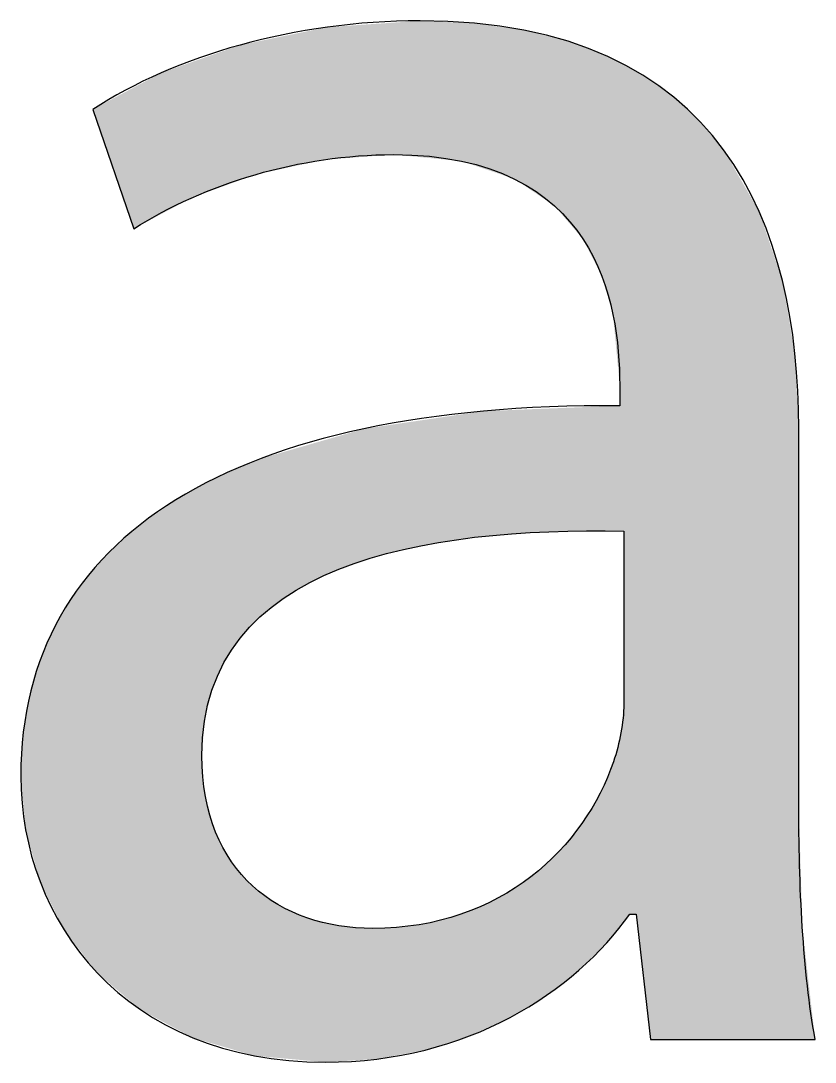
# Model space of a CAD drawing. Extents: x -102 to 434, y -1398 to -13.
# Drawn here: x -78.37 to -74.12, y -172.08 to -166.51 of the extents above; entities that cross this region are included whole.
import ezdxf

# ---------------------------------------------------------------- set-up
doc = ezdxf.new("R2010")
doc.units = 0
doc.layers.add('LAYER_1', color=7, linetype='CONTINUOUS')

# ---------------------------------------------------------------- blocks, each defined once
blk = doc.blocks.new('*U25')
at = {"layer": 'LAYER_1', "color": 250}
for points in [[(-76.7481, -167.2557), (-76.8221, -166.5662), (-76.7481, -166.5511)], [(-76.7383, -167.255), (-76.7481, -166.5511), (-76.7383, -166.5491)], [(-76.7267, -167.2541), (-76.7383, -166.5491), (-76.7267, -166.5467)], [(-76.6667, -167.2496), (-76.7267, -166.5467), (-76.6667, -166.5426)], [(-76.6666, -167.2496), (-76.6667, -166.5426), (-76.6666, -166.5426)], [(-76.5332, -167.2397), (-76.6666, -166.5426), (-76.5332, -166.5335)], [(-76.499, -167.2371), (-76.5332, -166.5335), (-76.499, -166.5312)], [(-76.4853, -167.2361), (-76.499, -166.5312), (-76.4853, -166.5302)], [(-76.4626, -167.2344), (-76.4853, -166.5302), (-76.4626, -166.5287)], [(-76.3754, -167.2279), (-76.4626, -166.5287), (-76.3754, -166.5228)], [(-76.3583, -167.2295), (-76.3754, -166.5228), (-76.3583, -166.5216)], [(-76.3754, -167.2279), (-76.3754, -166.5228), (-76.3583, -167.2295)], [(-76.3208, -167.2331), (-76.3583, -166.5216), (-76.3208, -166.519)], [(-76.3583, -167.2295), (-76.3583, -166.5216), (-76.3208, -167.2331)], [(-76.2374, -167.2411), (-76.3208, -166.519), (-76.2374, -166.5133)], [(-76.3208, -167.2331), (-76.3208, -166.519), (-76.2374, -167.2411)], [(-76.2324, -167.2415), (-76.2374, -166.5133), (-76.2324, -166.513)], [(-76.2374, -167.2411), (-76.2374, -166.5133), (-76.2324, -167.2415)], [(-76.2324, -167.2415), (-76.2324, -166.513), (-76.2055, -167.2441)], [(-76.2055, -167.2441), (-76.2055, -166.5142), (-76.1343, -167.2509)], [(-76.1343, -167.2509), (-76.1343, -166.5173), (-76.1224, -167.2521)], [(-76.1224, -167.2521), (-76.1224, -166.5178), (-76.0136, -167.2625)], [(-76.0136, -167.2625), (-76.0136, -166.5226), (-76.0108, -167.2627)], [(-76.0108, -167.2627), (-76.0108, -166.5227), (-75.968, -167.2772)], [(-75.968, -167.2772), (-75.968, -166.5246), (-75.9414, -167.2861)], [(-75.9414, -167.2861), (-75.9414, -166.5257), (-75.9412, -167.2862)], [(-75.9412, -167.2862), (-75.9412, -166.5258), (-75.9108, -167.2965)], [(-75.9108, -167.2965), (-75.9108, -166.5301), (-75.8936, -167.3023)], [(-75.8936, -167.3023), (-75.8936, -166.5325), (-75.8143, -167.329)], [(-75.8143, -167.329), (-75.8143, -166.5436), (-75.7512, -167.3503)], [(-76.9915, -167.3086), (-77.062, -166.6154), (-76.9915, -166.601)], [(-76.9631, -167.3024), (-76.9915, -166.601), (-76.9631, -166.5951)], [(-76.8367, -167.275), (-76.9631, -166.5951), (-76.8367, -166.5692)], [(-76.8221, -167.2718), (-76.8367, -166.5692), (-76.8221, -166.5662)], [(-75.7512, -167.3503), (-75.7512, -166.5525), (-75.727, -167.3585)], [(-75.727, -167.3585), (-75.727, -166.5559), (-75.6781, -167.3913)], [(-75.6781, -167.3913), (-75.6781, -166.5628), (-75.6398, -167.4171)], [(-75.6398, -167.4171), (-75.6398, -166.5725), (-75.556, -167.4735)], [(-75.556, -167.4735), (-75.556, -166.5936), (-75.5435, -167.4818)], [(-75.5435, -167.4818), (-75.5435, -166.5968), (-75.5141, -167.5016)], [(-75.5141, -167.5016), (-75.5141, -166.6042), (-75.4906, -167.529)], [(-77.2397, -167.3811), (-77.2804, -166.673), (-77.2397, -166.6587)], [(-77.1942, -167.3645), (-77.2397, -166.6587), (-77.1942, -166.6426)], [(-77.1932, -167.3641), (-77.1942, -166.6426), (-77.1932, -166.6423)], [(-77.1866, -167.3617), (-77.1932, -166.6423), (-77.1866, -166.6409)], [(-77.1272, -167.3401), (-77.1866, -166.6409), (-77.1272, -166.6288)], [(-77.1176, -167.3366), (-77.1272, -166.6288), (-77.1176, -166.6268)], [(-77.1135, -167.3351), (-77.1176, -166.6268), (-77.1135, -166.626)], [(-77.0878, -167.3295), (-77.1135, -166.626), (-77.0878, -166.6207)], [(-77.0819, -167.3282), (-77.0878, -166.6207), (-77.0819, -166.6195)], [(-77.062, -167.3239), (-77.0819, -166.6195), (-77.062, -166.6154)], [(-75.4906, -167.529), (-75.4906, -166.6101), (-75.4412, -167.5866)], [(-75.4412, -167.5866), (-75.4412, -166.6226), (-75.3835, -167.654)], [(-75.3835, -167.654), (-75.3835, -166.6446), (-75.3671, -167.673)], [(-75.3671, -167.673), (-75.3671, -166.6508), (-75.3622, -167.6788)], [(-75.3622, -167.6788), (-75.3622, -166.6527), (-75.2696, -167.8603)], [(-77.398, -167.4387), (-77.4472, -166.7318), (-77.398, -166.7145)], [(-77.3932, -167.4369), (-77.398, -166.7145), (-77.3932, -166.7128)], [(-77.3843, -167.4337), (-77.3932, -166.7128), (-77.3843, -166.7096)], [(-77.3791, -167.4318), (-77.3843, -166.7096), (-77.3791, -166.7078)], [(-77.3562, -167.4235), (-77.3791, -166.7078), (-77.3562, -166.6997)], [(-77.3445, -167.4192), (-77.3562, -166.6997), (-77.3445, -166.6956)], [(-77.325, -167.4121), (-77.3445, -166.6956), (-77.325, -166.6887)], [(-77.3213, -167.4107), (-77.325, -166.6887), (-77.3213, -166.6874)], [(-77.286, -167.3979), (-77.3213, -166.6874), (-77.286, -166.675)], [(-77.2804, -167.3959), (-77.286, -166.675), (-77.2804, -166.673)], [(-75.2696, -167.8603), (-75.2696, -166.688), (-75.2613, -167.8766)], [(-75.2613, -167.8766), (-75.2613, -166.6911), (-75.2347, -167.9678)], [(-75.2347, -167.9678), (-75.2347, -166.7013), (-75.2296, -167.9854)], [(-75.2296, -167.9854), (-75.2296, -166.7032), (-75.2015, -168.0816)], [(-77.5369, -167.5033), (-77.6165, -166.7915), (-77.5369, -166.7634)], [(-77.4563, -167.4599), (-77.5369, -166.7634), (-77.4563, -166.735)], [(-77.4472, -167.4566), (-77.4563, -166.735), (-77.4472, -166.7318)], [(-75.2015, -168.0816), (-75.2015, -166.7182), (-75.1985, -168.1132)], [(-75.1985, -168.1132), (-75.1985, -166.7198), (-75.1656, -168.4597)], [(-77.6165, -167.5461), (-77.7268, -166.8504), (-77.6165, -166.7915)], [(-75.0776, -171.286), (-75.0776, -166.7842), (-75.0418, -171.5974)], [(-75.0418, -171.5974), (-75.0418, -166.8032), (-75.0006, -171.9568)], [(-77.761, -167.6239), (-77.8955, -166.9404), (-77.761, -166.8686)], [(-77.7284, -167.6063), (-77.761, -166.8686), (-77.7284, -166.8512)], [(-77.7268, -167.6055), (-77.7284, -166.8512), (-77.7268, -166.8504)], [(-77.8955, -167.2339), (-77.9561, -166.9728), (-77.8955, -166.9404)], [(-77.8955, -167.2339), (-77.8955, -166.9404), (-77.761, -167.6239)], [(-77.9561, -167.0579), (-77.9809, -166.986), (-77.9561, -166.9728)], [(-77.9561, -167.0579), (-77.9561, -166.9728), (-77.8955, -167.2339)], [(-75.968, -169.2769), (-76.0108, -168.616), (-75.968, -168.6097)], [(-75.9414, -169.2731), (-75.968, -168.6097), (-75.9414, -168.6058)], [(-75.9412, -169.2731), (-75.9414, -168.6058), (-75.9412, -168.6057)], [(-75.9108, -169.2708), (-75.9412, -168.6057), (-75.9108, -168.6012)], [(-75.8936, -169.2695), (-75.9108, -168.6012), (-75.8936, -168.5987)], [(-75.8143, -169.2636), (-75.8936, -168.5987), (-75.8143, -168.5955)], [(-75.7512, -169.2588), (-75.8143, -168.5955), (-75.7512, -168.593)], [(-75.727, -169.257), (-75.7512, -168.593), (-75.727, -168.592)], [(-75.6781, -169.2534), (-75.727, -168.592), (-75.6781, -168.5901)], [(-75.6398, -169.2505), (-75.6781, -168.5901), (-75.6398, -168.5885)], [(-75.556, -169.2442), (-75.6398, -168.5885), (-75.556, -168.5852)], [(-75.5435, -169.2433), (-75.556, -168.5852), (-75.5435, -168.5847)], [(-75.5141, -169.2431), (-75.5435, -168.5847), (-75.5141, -168.5835)], [(-75.4906, -169.2429), (-75.5141, -168.5835), (-75.4906, -168.5826)], [(-75.4412, -169.2426), (-75.4906, -168.5826), (-75.4412, -168.5806)], [(-75.3835, -169.2422), (-75.4412, -168.5806), (-75.3835, -168.5783)], [(-75.3671, -169.242), (-75.3835, -168.5783), (-75.3671, -168.5776)], [(-75.3622, -169.242), (-75.3671, -168.5776), (-75.3622, -168.5774)], [(-75.2696, -169.2414), (-75.3622, -168.5774), (-75.2696, -168.5737)], [(-75.2613, -169.2413), (-75.2696, -168.5737), (-75.2613, -168.5734)], [(-75.2347, -169.2411), (-75.2613, -168.5734), (-75.2347, -168.5723)], [(-75.2296, -169.2411), (-75.2347, -168.5723), (-75.2296, -168.5721)], [(-75.2015, -169.2409), (-75.2296, -168.5721), (-75.2015, -168.571)], [(-75.1985, -169.2409), (-75.2015, -168.571), (-75.1985, -168.5709)], [(-75.1656, -169.2406), (-75.1985, -168.5709), (-75.1656, -168.5696)], [(-76.3208, -169.3375), (-76.3583, -168.6674), (-76.3208, -168.6619)], [(-76.2374, -169.3209), (-76.3208, -168.6619), (-76.2374, -168.6495)], [(-76.2324, -169.3199), (-76.2374, -168.6495), (-76.2324, -168.6488)], [(-76.2055, -169.3146), (-76.2324, -168.6488), (-76.2055, -168.6448)], [(-76.1343, -169.3005), (-76.2055, -168.6448), (-76.1343, -168.6343)], [(-76.1224, -169.2988), (-76.1343, -168.6343), (-76.1224, -168.6325)], [(-76.0136, -169.2834), (-76.1224, -168.6325), (-76.0136, -168.6164)], [(-76.0108, -169.283), (-76.0136, -168.6164), (-76.0108, -168.616)], [(-76.5332, -169.397), (-76.6666, -168.7318), (-76.5332, -168.6933)], [(-76.499, -169.385), (-76.5332, -168.6933), (-76.499, -168.6882)], [(-76.4853, -169.3813), (-76.499, -168.6882), (-76.4853, -168.6862)], [(-76.4626, -169.3753), (-76.4853, -168.6862), (-76.4626, -168.6828)], [(-76.3754, -169.352), (-76.4626, -168.6828), (-76.3754, -168.6699)], [(-76.3583, -169.3475), (-76.3754, -168.6699), (-76.3583, -168.6674)], [(-76.8221, -169.5152), (-76.8367, -168.7809), (-76.8221, -168.7767)], [(-76.7481, -169.4812), (-76.8221, -168.7767), (-76.7481, -168.7553)], [(-76.7383, -169.4767), (-76.7481, -168.7553), (-76.7383, -168.7525)], [(-76.7267, -169.4714), (-76.7383, -168.7525), (-76.7267, -168.7492)], [(-76.6667, -169.4439), (-76.7267, -168.7492), (-76.6667, -168.7318)], [(-76.6666, -169.4438), (-76.6667, -168.7318), (-76.6666, -168.7318)], [(-76.9915, -169.6223), (-77.062, -168.846), (-76.9915, -168.8257)], [(-76.9631, -169.5998), (-76.9915, -168.8257), (-76.9631, -168.8174)], [(-76.8367, -169.5239), (-76.9631, -168.8174), (-76.8367, -168.7809)], [(-77.1272, -169.7409), (-77.1866, -168.8967), (-77.1272, -168.8712)], [(-77.1176, -169.7306), (-77.1272, -168.8712), (-77.1176, -168.8671)], [(-77.1135, -169.7262), (-77.1176, -168.8671), (-77.1135, -168.8653)], [(-77.0878, -169.6986), (-77.1135, -168.8653), (-77.0878, -168.8543)], [(-77.0819, -169.694), (-77.0878, -168.8543), (-77.0819, -168.8518)], [(-77.062, -169.6782), (-77.0819, -168.8518), (-77.062, -168.846)], [(-77.286, -169.9556), (-77.3213, -168.9545), (-77.286, -168.9394)], [(-77.2804, -169.9428), (-77.286, -168.9394), (-77.2804, -168.937)], [(-77.2397, -169.8813), (-77.2804, -168.937), (-77.2397, -168.9195)], [(-77.1942, -169.8126), (-77.2397, -168.9195), (-77.1942, -168.9)], [(-77.1932, -169.8116), (-77.1942, -168.9), (-77.1932, -168.8996)], [(-77.1866, -169.8045), (-77.1932, -168.8996), (-77.1866, -168.8967)], [(-77.398, -171.9615), (-77.4472, -169.0235), (-77.398, -168.9966)], [(-77.3932, -170.3746), (-77.398, -168.9966), (-77.3932, -168.9939)], [(-77.3843, -170.2551), (-77.3932, -168.9939), (-77.3843, -168.9891)], [(-77.3791, -170.2336), (-77.3843, -168.9891), (-77.3791, -168.9862)], [(-77.3562, -170.1386), (-77.3791, -168.9862), (-77.3562, -168.9737)], [(-77.3445, -170.09), (-77.3562, -168.9737), (-77.3445, -168.9672)], [(-77.325, -170.0452), (-77.3445, -168.9672), (-77.325, -168.9566)], [(-77.3213, -170.0367), (-77.325, -168.9566), (-77.3213, -168.9545)], [(-77.4563, -171.9422), (-77.5369, -169.0727), (-77.4563, -169.0285)], [(-77.4472, -171.9471), (-77.4563, -169.0285), (-77.4472, -169.0235)], [(-77.4563, -171.9422), (-77.4563, -169.0285), (-77.4472, -171.9471)], [(-77.4472, -171.9471), (-77.4472, -169.0235), (-77.398, -171.9615)], [(-77.5369, -171.899), (-77.6165, -169.1281), (-77.5369, -169.0727)], [(-77.5369, -171.899), (-77.5369, -169.0727), (-77.4563, -171.9422)], [(-77.6165, -171.8563), (-77.7268, -169.2049), (-77.6165, -169.1281)], [(-77.6165, -171.8563), (-77.6165, -169.1281), (-77.5369, -171.899)], [(-77.7284, -171.7957), (-77.761, -169.235), (-77.7284, -169.206)], [(-77.7268, -171.797), (-77.7284, -169.206), (-77.7268, -169.2049)], [(-77.7284, -171.7957), (-77.7284, -169.206), (-77.7268, -171.797)], [(-77.7268, -171.797), (-77.7268, -169.2049), (-77.6165, -171.8563)], [(-77.761, -171.768), (-77.8955, -169.3544), (-77.761, -169.235)], [(-77.761, -171.768), (-77.761, -169.235), (-77.7284, -171.7957)], [(-77.8955, -171.6537), (-77.9561, -169.424), (-77.8955, -169.3544)], [(-77.8955, -171.6537), (-77.8955, -169.3544), (-77.761, -171.768)], [(-77.9561, -171.6021), (-77.9809, -169.4524), (-77.9561, -169.424)], [(-77.9561, -171.6021), (-77.9561, -169.424), (-77.8955, -171.6537)], [(-77.9809, -171.57), (-78.0378, -169.5176), (-77.9809, -169.4524)], [(-77.9809, -171.57), (-77.9809, -169.4524), (-77.9561, -171.6021)], [(-78.0378, -171.4966), (-78.135, -169.6651), (-78.0378, -169.5176)], [(-78.0378, -171.4966), (-78.0378, -169.5176), (-77.9809, -171.57)], [(-78.135, -171.3711), (-78.1549, -169.6954), (-78.135, -169.6651)], [(-78.135, -171.3711), (-78.135, -169.6651), (-78.0378, -171.4966)], [(-78.1549, -171.3307), (-78.2467, -169.8877), (-78.1549, -169.6954)], [(-78.1549, -171.3307), (-78.1549, -169.6954), (-78.135, -171.3711)], [(-78.2467, -171.1457), (-78.263, -169.9388), (-78.2467, -169.8877)], [(-78.2467, -171.1457), (-78.2467, -169.8877), (-78.1549, -171.3307)], [(-78.263, -171.1127), (-78.3126, -170.0942), (-78.263, -169.9388)], [(-78.263, -171.1127), (-78.263, -169.9388), (-78.2467, -171.1457)], [(-78.3126, -170.9344), (-78.34, -170.2461), (-78.3126, -170.0942)], [(-78.3126, -170.9344), (-78.3126, -170.0942), (-78.263, -171.1127)], [(-75.1436, -171.3269), (-75.1587, -170.3182), (-75.1436, -170.1641)], [(-78.34, -170.8358), (-78.3524, -170.3147), (-78.34, -170.2461)], [(-78.34, -170.8358), (-78.34, -170.2461), (-78.3126, -170.9344)], [(-78.3524, -170.6978), (-78.3658, -170.5491), (-78.3524, -170.3147)], [(-78.3524, -170.6978), (-78.3524, -170.3147), (-78.34, -170.8358)], [(-75.1587, -171.3457), (-75.1656, -170.3449), (-75.1587, -170.3182)], [(-75.1656, -171.3542), (-75.1985, -170.4721), (-75.1656, -170.3449)], [(-77.398, -171.9615), (-77.398, -170.4392), (-77.3932, -171.9629)], [(-75.2015, -171.3988), (-75.2296, -170.5454), (-75.2015, -170.4792)], [(-75.1985, -171.3951), (-75.2015, -170.4792), (-75.1985, -170.4721)], [(-77.3932, -171.9629), (-77.3932, -170.5529), (-77.3843, -171.9655)], [(-75.2347, -171.44), (-75.2613, -170.6203), (-75.2347, -170.5575)], [(-75.2296, -171.4336), (-75.2347, -170.5575), (-75.2296, -170.5454)], [(-77.3843, -171.9655), (-77.3843, -170.6198), (-77.3791, -171.967)], [(-77.3791, -171.967), (-77.3791, -170.6589), (-77.3562, -171.9737)], [(-75.2696, -171.4743), (-75.3622, -170.7934), (-75.2696, -170.6399)], [(-75.2613, -171.4661), (-75.2696, -170.6399), (-75.2613, -170.6203)], [(-77.3562, -171.9737), (-77.3562, -170.7572), (-77.3445, -171.9772)], [(-77.3445, -171.9772), (-77.3445, -170.7914), (-77.325, -171.9829)], [(-75.3835, -171.586), (-75.4412, -170.8919), (-75.3835, -170.8215)], [(-75.3671, -171.57), (-75.3835, -170.8215), (-75.3671, -170.8015)], [(-75.3622, -171.5651), (-75.3671, -170.8015), (-75.3622, -170.7934)], [(-77.325, -171.9829), (-77.325, -170.848), (-77.3213, -171.984)], [(-77.3213, -171.984), (-77.3213, -170.8559), (-77.286, -171.9943)], [(-77.286, -171.9943), (-77.286, -170.9312), (-77.2804, -171.9959)], [(-77.2804, -171.9959), (-77.2804, -170.9403), (-77.2397, -172.0078)], [(-75.4412, -171.6309), (-75.4906, -170.9521), (-75.4412, -170.8919)], [(-75.5435, -171.7105), (-75.556, -171.011), (-75.5435, -170.9998)], [(-75.5141, -171.6876), (-75.5435, -170.9998), (-75.5141, -170.9733)], [(-75.4906, -171.6694), (-75.5141, -170.9733), (-75.4906, -170.9521)], [(-77.2397, -172.0078), (-77.2397, -171.0069), (-77.1942, -172.0212)], [(-75.556, -171.7201), (-75.6398, -171.0866), (-75.556, -171.011)], [(-77.1942, -172.0212), (-77.1942, -171.0654), (-77.1932, -172.0215)], [(-77.1932, -172.0215), (-77.1932, -171.0667), (-77.1866, -172.0234)], [(-77.1866, -172.0234), (-77.1866, -171.0752), (-77.1272, -172.0408)], [(-75.6781, -171.7943), (-75.727, -171.1432), (-75.6781, -171.1115)], [(-75.6398, -171.771), (-75.6781, -171.1115), (-75.6398, -171.0866)], [(-77.1272, -172.0408), (-77.1272, -171.1361), (-77.1176, -172.0436)], [(-77.1176, -172.0436), (-77.1176, -171.144), (-77.1135, -172.044)], [(-77.1135, -172.044), (-77.1135, -171.1474), (-77.0878, -172.0463)], [(-77.0878, -172.0463), (-77.0878, -171.1685), (-77.0819, -172.0468)], [(-75.7512, -171.8386), (-75.8143, -171.1999), (-75.7512, -171.1589)], [(-75.727, -171.8239), (-75.7512, -171.1589), (-75.727, -171.1432)], [(-77.0819, -172.0468), (-77.0819, -171.1733), (-77.062, -172.0486)], [(-77.062, -172.0486), (-77.062, -171.1896), (-76.9915, -172.0549)], [(-75.8143, -171.8673), (-75.8936, -171.2386), (-75.8143, -171.1999)], [(-76.9915, -172.0549), (-76.9915, -171.2359), (-76.9631, -172.0575)], [(-76.9631, -172.0575), (-76.9631, -171.2489), (-76.8367, -172.0689)], [(-75.968, -171.9374), (-76.0108, -171.286), (-75.968, -171.2693)], [(-75.9414, -171.9253), (-75.968, -171.2693), (-75.9414, -171.259)], [(-75.9412, -171.9252), (-75.9414, -171.259), (-75.9412, -171.2589)], [(-75.9108, -171.9113), (-75.9412, -171.2589), (-75.9108, -171.2471)], [(-75.8936, -171.9035), (-75.9108, -171.2471), (-75.8936, -171.2386)], [(-76.8367, -172.0689), (-76.8367, -171.3067), (-76.8221, -172.0702)], [(-76.8221, -172.0702), (-76.8221, -171.3103), (-76.7481, -172.0768)], [(-76.7481, -172.0768), (-76.7481, -171.3286), (-76.7383, -172.0777)], [(-76.2055, -172.0128), (-76.2324, -171.342), (-76.2055, -171.3365)], [(-76.1343, -171.9901), (-76.2055, -171.3365), (-76.1343, -171.3217)], [(-76.1224, -171.9864), (-76.1343, -171.3217), (-76.1224, -171.3193)], [(-76.0136, -171.9518), (-76.1224, -171.3193), (-76.0136, -171.2871)], [(-76.0108, -171.9509), (-76.0136, -171.2871), (-76.0108, -171.286)], [(-76.4626, -172.0608), (-76.4853, -171.3628), (-76.4626, -171.3619)], [(-76.3754, -172.0445), (-76.4626, -171.3619), (-76.3754, -171.3585)], [(-76.3583, -172.0413), (-76.3754, -171.3585), (-76.3583, -171.3578)], [(-76.3208, -172.0343), (-76.3583, -171.3578), (-76.3208, -171.3532)], [(-76.2374, -172.0187), (-76.3208, -171.3532), (-76.2374, -171.3431)], [(-76.2324, -172.0178), (-76.2374, -171.3431), (-76.2324, -171.342)]]:
    blk.add_solid(points, dxfattribs=at)
at = {"layer": 'LAYER_1', "color": 250, "extrusion": (0, 0, -1)}
for points in [[(76.7481, -167.2557), (76.7481, -166.5511), (76.7383, -167.255)], [(76.7383, -167.255), (76.7383, -166.5491), (76.7267, -167.2541)], [(76.7267, -167.2541), (76.7267, -166.5467), (76.6667, -167.2496)], [(76.6667, -167.2496), (76.6667, -166.5426), (76.6666, -167.2496)], [(76.6666, -167.2496), (76.6666, -166.5426), (76.5332, -167.2397)], [(76.5332, -167.2397), (76.5332, -166.5335), (76.499, -167.2371)], [(76.499, -167.2371), (76.499, -166.5312), (76.4853, -167.2361)], [(76.4853, -167.2361), (76.4853, -166.5302), (76.4626, -167.2344)], [(76.4626, -167.2344), (76.4626, -166.5287), (76.3754, -167.2279)], [(76.2055, -167.2441), (76.2324, -166.513), (76.2055, -166.5142)], [(76.1343, -167.2509), (76.2055, -166.5142), (76.1343, -166.5173)], [(76.1224, -167.2521), (76.1343, -166.5173), (76.1224, -166.5178)], [(76.0136, -167.2625), (76.1224, -166.5178), (76.0136, -166.5226)], [(76.0108, -167.2627), (76.0136, -166.5226), (76.0108, -166.5227)], [(75.968, -167.2772), (76.0108, -166.5227), (75.968, -166.5246)], [(75.9414, -167.2861), (75.968, -166.5246), (75.9414, -166.5257)], [(75.9412, -167.2862), (75.9414, -166.5257), (75.9412, -166.5258)], [(75.9108, -167.2965), (75.9412, -166.5258), (75.9108, -166.5301)], [(75.8936, -167.3023), (75.9108, -166.5301), (75.8936, -166.5325)], [(75.8143, -167.329), (75.8936, -166.5325), (75.8143, -166.5436)], [(75.7512, -167.3503), (75.8143, -166.5436), (75.7512, -166.5525)], [(76.9915, -167.3086), (76.9915, -166.601), (76.9631, -167.3024)], [(76.9631, -167.3024), (76.9631, -166.5951), (76.8367, -167.275)], [(76.8367, -167.275), (76.8367, -166.5692), (76.8221, -167.2718)], [(76.8221, -167.2718), (76.8221, -166.5662), (76.7481, -167.2557)], [(75.727, -167.3585), (75.7512, -166.5525), (75.727, -166.5559)], [(75.6781, -167.3913), (75.727, -166.5559), (75.6781, -166.5628)], [(75.6398, -167.4171), (75.6781, -166.5628), (75.6398, -166.5725)], [(75.556, -167.4735), (75.6398, -166.5725), (75.556, -166.5936)], [(75.5435, -167.4818), (75.556, -166.5936), (75.5435, -166.5968)], [(75.5141, -167.5016), (75.5435, -166.5968), (75.5141, -166.6042)], [(75.4906, -167.529), (75.5141, -166.6042), (75.4906, -166.6101)], [(77.2397, -167.3811), (77.2397, -166.6587), (77.1942, -167.3645)], [(77.1942, -167.3645), (77.1942, -166.6426), (77.1932, -167.3641)], [(77.1932, -167.3641), (77.1932, -166.6423), (77.1866, -167.3617)], [(77.1866, -167.3617), (77.1866, -166.6409), (77.1272, -167.3401)], [(77.1272, -167.3401), (77.1272, -166.6288), (77.1176, -167.3366)], [(77.1176, -167.3366), (77.1176, -166.6268), (77.1135, -167.3351)], [(77.1135, -167.3351), (77.1135, -166.626), (77.0878, -167.3295)], [(77.0878, -167.3295), (77.0878, -166.6207), (77.0819, -167.3282)], [(77.0819, -167.3282), (77.0819, -166.6195), (77.062, -167.3239)], [(77.062, -167.3239), (77.062, -166.6154), (76.9915, -167.3086)], [(75.4412, -167.5866), (75.4906, -166.6101), (75.4412, -166.6226)], [(75.3835, -167.654), (75.4412, -166.6226), (75.3835, -166.6446)], [(75.3671, -167.673), (75.3835, -166.6446), (75.3671, -166.6508)], [(75.3622, -167.6788), (75.3671, -166.6508), (75.3622, -166.6527)], [(75.2696, -167.8603), (75.3622, -166.6527), (75.2696, -166.688)], [(77.398, -167.4387), (77.398, -166.7145), (77.3932, -167.4369)], [(77.3932, -167.4369), (77.3932, -166.7128), (77.3843, -167.4337)], [(77.3843, -167.4337), (77.3843, -166.7096), (77.3791, -167.4318)], [(77.3791, -167.4318), (77.3791, -166.7078), (77.3562, -167.4235)], [(77.3562, -167.4235), (77.3562, -166.6997), (77.3445, -167.4192)], [(77.3445, -167.4192), (77.3445, -166.6956), (77.325, -167.4121)], [(77.325, -167.4121), (77.325, -166.6887), (77.3213, -167.4107)], [(77.3213, -167.4107), (77.3213, -166.6874), (77.286, -167.3979)], [(77.286, -167.3979), (77.286, -166.675), (77.2804, -167.3959)], [(77.2804, -167.3959), (77.2804, -166.673), (77.2397, -167.3811)], [(75.2613, -167.8766), (75.2696, -166.688), (75.2613, -166.6911)], [(75.2347, -167.9678), (75.2613, -166.6911), (75.2347, -166.7013)], [(75.2296, -167.9854), (75.2347, -166.7013), (75.2296, -166.7032)], [(75.2015, -168.0816), (75.2296, -166.7032), (75.2015, -166.7182)], [(77.5369, -167.5033), (77.5369, -166.7634), (77.4563, -167.4599)], [(77.4563, -167.4599), (77.4563, -166.735), (77.4472, -167.4566)], [(77.4472, -167.4566), (77.4472, -166.7318), (77.398, -167.4387)], [(75.1985, -168.1132), (75.2015, -166.7182), (75.1985, -166.7198)], [(75.1656, -168.4597), (75.1985, -166.7198), (75.1656, -166.7373)], [(75.1656, -169.2406), (75.1656, -166.7373), (75.1587, -169.2406)], [(75.1587, -169.2406), (75.1656, -166.7373), (75.1587, -166.741)], [(75.1587, -169.2406), (75.1587, -166.741), (75.1436, -169.2405)], [(75.1436, -169.2405), (75.1587, -166.741), (75.1436, -166.749)], [(75.1436, -171.3269), (75.1436, -166.749), (75.1107, -171.286)], [(75.1107, -171.286), (75.1436, -166.749), (75.1107, -166.7666)], [(75.1107, -171.286), (75.1107, -166.7666), (75.0776, -171.286)], [(75.0776, -171.286), (75.1107, -166.7666), (75.0776, -166.7842)], [(77.6165, -167.5461), (77.6165, -166.7915), (77.5369, -167.5033)], [(75.0418, -171.5974), (75.0776, -166.7842), (75.0418, -166.8032)], [(75.0006, -171.9568), (75.0418, -166.8032), (75.0006, -166.8326)], [(77.761, -167.6239), (77.761, -166.8686), (77.7284, -167.6063)], [(77.7284, -167.6063), (77.7284, -166.8512), (77.7268, -167.6055)], [(77.7268, -167.6055), (77.7268, -166.8504), (77.6165, -167.5461)], [(75.0006, -171.9568), (75.0006, -166.8326), (74.8769, -171.9568)], [(74.8769, -171.9568), (75.0006, -166.8326), (74.8769, -166.9207)], [(74.8769, -171.9568), (74.8769, -166.9207), (74.7334, -171.9568)], [(74.7334, -171.9568), (74.8769, -166.9207), (74.7334, -167.0542)], [(74.7334, -171.9568), (74.7334, -167.0542), (74.6103, -171.9568)], [(74.6103, -171.9568), (74.7334, -167.0542), (74.6103, -167.2018)], [(74.6103, -171.9568), (74.6103, -167.2018), (74.42, -171.9568)], [(74.42, -171.9568), (74.6103, -167.2018), (74.42, -167.5328)], [(74.42, -171.9568), (74.42, -167.5328), (74.2962, -171.9568)], [(74.2962, -171.9568), (74.42, -167.5328), (74.2962, -167.9003)], [(74.2962, -171.9568), (74.2962, -167.9003), (74.2291, -171.9568)], [(74.2291, -171.9568), (74.2962, -167.9003), (74.2291, -168.2907)], [(74.2291, -171.9568), (74.2291, -168.2907), (74.2089, -171.9568)], [(74.2089, -171.9568), (74.2291, -168.2907), (74.2089, -168.6905)], [(75.968, -169.2769), (75.968, -168.6097), (75.9414, -169.2731)], [(75.9414, -169.2731), (75.9414, -168.6058), (75.9412, -169.2731)], [(75.9412, -169.2731), (75.9412, -168.6057), (75.9108, -169.2708)], [(75.9108, -169.2708), (75.9108, -168.6012), (75.8936, -169.2695)], [(75.8936, -169.2695), (75.8936, -168.5987), (75.8143, -169.2636)], [(75.8143, -169.2636), (75.8143, -168.5955), (75.7512, -169.2588)], [(75.7512, -169.2588), (75.7512, -168.593), (75.727, -169.257)], [(75.727, -169.257), (75.727, -168.592), (75.6781, -169.2534)], [(75.6781, -169.2534), (75.6781, -168.5901), (75.6398, -169.2505)], [(75.6398, -169.2505), (75.6398, -168.5885), (75.556, -169.2442)], [(75.556, -169.2442), (75.556, -168.5852), (75.5435, -169.2433)], [(75.5435, -169.2433), (75.5435, -168.5847), (75.5141, -169.2431)], [(75.5141, -169.2431), (75.5141, -168.5835), (75.4906, -169.2429)], [(75.4906, -169.2429), (75.4906, -168.5826), (75.4412, -169.2426)], [(75.4412, -169.2426), (75.4412, -168.5806), (75.3835, -169.2422)], [(75.3835, -169.2422), (75.3835, -168.5783), (75.3671, -169.242)], [(75.3671, -169.242), (75.3671, -168.5776), (75.3622, -169.242)], [(75.3622, -169.242), (75.3622, -168.5774), (75.2696, -169.2414)], [(75.2696, -169.2414), (75.2696, -168.5737), (75.2613, -169.2413)], [(75.2613, -169.2413), (75.2613, -168.5734), (75.2347, -169.2411)], [(75.2347, -169.2411), (75.2347, -168.5723), (75.2296, -169.2411)], [(75.2296, -169.2411), (75.2296, -168.5721), (75.2015, -169.2409)], [(75.2015, -169.2409), (75.2015, -168.571), (75.1985, -169.2409)], [(75.1985, -169.2409), (75.1985, -168.5709), (75.1656, -169.2406)], [(76.3208, -169.3375), (76.3208, -168.6619), (76.2374, -169.3209)], [(76.2374, -169.3209), (76.2374, -168.6495), (76.2324, -169.3199)], [(76.2324, -169.3199), (76.2324, -168.6488), (76.2055, -169.3146)], [(76.2055, -169.3146), (76.2055, -168.6448), (76.1343, -169.3005)], [(76.1343, -169.3005), (76.1343, -168.6343), (76.1224, -169.2988)], [(76.1224, -169.2988), (76.1224, -168.6325), (76.0136, -169.2834)], [(76.0136, -169.2834), (76.0136, -168.6164), (76.0108, -169.283)], [(76.0108, -169.283), (76.0108, -168.616), (75.968, -169.2769)], [(76.5332, -169.397), (76.5332, -168.6933), (76.499, -169.385)], [(76.499, -169.385), (76.499, -168.6882), (76.4853, -169.3813)], [(76.4853, -169.3813), (76.4853, -168.6862), (76.4626, -169.3753)], [(76.4626, -169.3753), (76.4626, -168.6828), (76.3754, -169.352)], [(76.3754, -169.352), (76.3754, -168.6699), (76.3583, -169.3475)], [(76.3583, -169.3475), (76.3583, -168.6674), (76.3208, -169.3375)], [(76.8221, -169.5152), (76.8221, -168.7767), (76.7481, -169.4812)], [(76.7481, -169.4812), (76.7481, -168.7553), (76.7383, -169.4767)], [(76.7383, -169.4767), (76.7383, -168.7525), (76.7267, -169.4714)], [(76.7267, -169.4714), (76.7267, -168.7492), (76.6667, -169.4439)], [(76.6667, -169.4439), (76.6667, -168.7318), (76.6666, -169.4438)], [(76.6666, -169.4438), (76.6666, -168.7318), (76.5332, -169.397)], [(76.9915, -169.6223), (76.9915, -168.8257), (76.9631, -169.5998)], [(76.9631, -169.5998), (76.9631, -168.8174), (76.8367, -169.5239)], [(76.8367, -169.5239), (76.8367, -168.7809), (76.8221, -169.5152)], [(77.1272, -169.7409), (77.1272, -168.8712), (77.1176, -169.7306)], [(77.1176, -169.7306), (77.1176, -168.8671), (77.1135, -169.7262)], [(77.1135, -169.7262), (77.1135, -168.8653), (77.0878, -169.6986)], [(77.0878, -169.6986), (77.0878, -168.8543), (77.0819, -169.694)], [(77.0819, -169.694), (77.0819, -168.8518), (77.062, -169.6782)], [(77.062, -169.6782), (77.062, -168.846), (76.9915, -169.6223)], [(77.286, -169.9556), (77.286, -168.9394), (77.2804, -169.9428)], [(77.2804, -169.9428), (77.2804, -168.937), (77.2397, -169.8813)], [(77.2397, -169.8813), (77.2397, -168.9195), (77.1942, -169.8126)], [(77.1942, -169.8126), (77.1942, -168.9), (77.1932, -169.8116)], [(77.1932, -169.8116), (77.1932, -168.8996), (77.1866, -169.8045)], [(77.1866, -169.8045), (77.1866, -168.8967), (77.1272, -169.7409)], [(77.398, -170.4392), (77.398, -168.9966), (77.3932, -170.3746)], [(77.3932, -170.3746), (77.3932, -168.9939), (77.3843, -170.2551)], [(77.3843, -170.2551), (77.3843, -168.9891), (77.3791, -170.2336)], [(77.3791, -170.2336), (77.3791, -168.9862), (77.3562, -170.1386)], [(77.3562, -170.1386), (77.3562, -168.9737), (77.3445, -170.09)], [(77.3445, -170.09), (77.3445, -168.9672), (77.325, -170.0452)], [(77.325, -170.0452), (77.325, -168.9566), (77.3213, -170.0367)], [(77.3213, -170.0367), (77.3213, -168.9545), (77.286, -169.9556)], [(75.1587, -171.3457), (75.1587, -170.3182), (75.1436, -171.3269)], [(75.1656, -171.3542), (75.1656, -170.3449), (75.1587, -171.3457)], [(77.3932, -171.9629), (77.398, -170.4392), (77.3932, -170.5529)], [(75.2015, -171.3988), (75.2015, -170.4792), (75.1985, -171.3951)], [(75.1985, -171.3951), (75.1985, -170.4721), (75.1656, -171.3542)], [(77.3843, -171.9655), (77.3932, -170.5529), (77.3843, -170.6198)], [(75.2347, -171.44), (75.2347, -170.5575), (75.2296, -171.4336)], [(75.2296, -171.4336), (75.2296, -170.5454), (75.2015, -171.3988)], [(77.3791, -171.967), (77.3843, -170.6198), (77.3791, -170.6589)], [(77.3562, -171.9737), (77.3791, -170.6589), (77.3562, -170.7572)], [(75.2696, -171.4743), (75.2696, -170.6399), (75.2613, -171.4661)], [(75.2613, -171.4661), (75.2613, -170.6203), (75.2347, -171.44)], [(74.2089, -171.9568), (74.2089, -170.6811), (74.1896, -171.9568)], [(74.1896, -171.9568), (74.2089, -170.6811), (74.1896, -171.3561)], [(77.3445, -171.9772), (77.3562, -170.7572), (77.3445, -170.7914)], [(77.325, -171.9829), (77.3445, -170.7914), (77.325, -170.848)], [(75.3835, -171.586), (75.3835, -170.8215), (75.3671, -171.57)], [(75.3671, -171.57), (75.3671, -170.8015), (75.3622, -171.5651)], [(75.3622, -171.5651), (75.3622, -170.7934), (75.2696, -171.4743)], [(77.3213, -171.984), (77.325, -170.848), (77.3213, -170.8559)], [(77.286, -171.9943), (77.3213, -170.8559), (77.286, -170.9312)], [(77.2804, -171.9959), (77.286, -170.9312), (77.2804, -170.9403)], [(77.2397, -172.0078), (77.2804, -170.9403), (77.2397, -171.0069)], [(75.4412, -171.6309), (75.4412, -170.8919), (75.3835, -171.586)], [(75.5435, -171.7105), (75.5435, -170.9998), (75.5141, -171.6876)], [(75.5141, -171.6876), (75.5141, -170.9733), (75.4906, -171.6694)], [(75.4906, -171.6694), (75.4906, -170.9521), (75.4412, -171.6309)], [(77.1942, -172.0212), (77.2397, -171.0069), (77.1942, -171.0654)], [(75.556, -171.7201), (75.556, -171.011), (75.5435, -171.7105)], [(77.1932, -172.0215), (77.1942, -171.0654), (77.1932, -171.0667)], [(77.1866, -172.0234), (77.1932, -171.0667), (77.1866, -171.0752)], [(77.1272, -172.0408), (77.1866, -171.0752), (77.1272, -171.1361)], [(75.6781, -171.7943), (75.6781, -171.1115), (75.6398, -171.771)], [(75.6398, -171.771), (75.6398, -171.0866), (75.556, -171.7201)], [(77.1176, -172.0436), (77.1272, -171.1361), (77.1176, -171.144)], [(77.1135, -172.044), (77.1176, -171.144), (77.1135, -171.1474)], [(77.0878, -172.0463), (77.1135, -171.1474), (77.0878, -171.1685)], [(77.0819, -172.0468), (77.0878, -171.1685), (77.0819, -171.1733)], [(75.7512, -171.8386), (75.7512, -171.1589), (75.727, -171.8239)], [(75.727, -171.8239), (75.727, -171.1432), (75.6781, -171.7943)], [(77.062, -172.0486), (77.0819, -171.1733), (77.062, -171.1896)], [(76.9915, -172.0549), (77.062, -171.1896), (76.9915, -171.2359)], [(75.8143, -171.8673), (75.8143, -171.1999), (75.7512, -171.8386)], [(76.9631, -172.0575), (76.9915, -171.2359), (76.9631, -171.2489)], [(76.8367, -172.0689), (76.9631, -171.2489), (76.8367, -171.3067)], [(75.968, -171.9374), (75.968, -171.2693), (75.9414, -171.9253)], [(75.9414, -171.9253), (75.9414, -171.259), (75.9412, -171.9252)], [(75.9412, -171.9252), (75.9412, -171.2589), (75.9108, -171.9113)], [(75.9108, -171.9113), (75.9108, -171.2471), (75.8936, -171.9035)], [(75.8936, -171.9035), (75.8936, -171.2386), (75.8143, -171.8673)], [(76.8221, -172.0702), (76.8367, -171.3067), (76.8221, -171.3103)], [(76.7481, -172.0768), (76.8221, -171.3103), (76.7481, -171.3286)], [(76.7383, -172.0777), (76.7481, -171.3286), (76.7383, -171.3311)], [(76.7383, -172.0777), (76.7383, -171.3311), (76.7267, -172.077)], [(76.7267, -172.077), (76.7383, -171.3311), (76.7267, -171.3339)], [(76.7267, -172.077), (76.7267, -171.3339), (76.6667, -172.0733)], [(76.6667, -172.0733), (76.7267, -171.3339), (76.6667, -171.3488)], [(76.2055, -172.0128), (76.2055, -171.3365), (76.1343, -171.9901)], [(76.1343, -171.9901), (76.1343, -171.3217), (76.1224, -171.9864)], [(76.1224, -171.9864), (76.1224, -171.3193), (76.0136, -171.9518)], [(76.0136, -171.9518), (76.0136, -171.2871), (76.0108, -171.9509)], [(76.0108, -171.9509), (76.0108, -171.286), (75.968, -171.9374)], [(76.6667, -172.0733), (76.6667, -171.3488), (76.6666, -172.0733)], [(76.6666, -172.0733), (76.6667, -171.3488), (76.6666, -171.3489)], [(76.6666, -172.0733), (76.6666, -171.3489), (76.5332, -172.0651)], [(76.5332, -172.0651), (76.6666, -171.3489), (76.5332, -171.3591)], [(76.5332, -172.0651), (76.5332, -171.3591), (76.499, -172.063)], [(76.499, -172.063), (76.5332, -171.3591), (76.499, -171.3618)], [(76.499, -172.063), (76.499, -171.3618), (76.4853, -172.0622)], [(76.4853, -172.0622), (76.499, -171.3618), (76.4853, -171.3628)], [(76.4853, -172.0622), (76.4853, -171.3628), (76.4626, -172.0608)], [(76.4626, -172.0608), (76.4626, -171.3619), (76.3754, -172.0445)], [(76.3754, -172.0445), (76.3754, -171.3585), (76.3583, -172.0413)], [(76.3583, -172.0413), (76.3583, -171.3578), (76.3208, -172.0343)], [(76.3208, -172.0343), (76.3208, -171.3532), (76.2374, -172.0187)], [(76.2374, -172.0187), (76.2374, -171.3431), (76.2324, -172.0178)], [(76.2324, -172.0178), (76.2324, -171.342), (76.2055, -172.0128)], [(74.1896, -171.9568), (74.1896, -171.3561), (74.1209, -171.9568)]]:
    blk.add_solid(points, dxfattribs=at)
blk = doc.blocks.new('BLOCK_3')
at = {"layer": 'LAYER_1'}
for points, knots in [([(-75.0006, -171.9568), (-75.0006, -171.9568), (-75.0776, -171.286), (-75.0776, -171.286), (-75.0776, -171.286), (-75.1107, -171.286), (-75.1107, -171.286), (-75.4075, -171.7039), (-75.9793, -172.0777), (-76.7383, -172.0777), (-77.8159, -172.0777), (-78.3658, -171.3189), (-78.3658, -170.5491), (-78.3658, -169.2624), (-77.2222, -168.5585), (-75.1656, -168.5696), (-75.1656, -168.5696), (-75.1656, -168.4597), (-75.1656, -168.4597), (-75.1656, -168.0197), (-75.2865, -167.2279), (-76.3754, -167.2279), (-76.8702, -167.2279), (-77.387, -167.3819), (-77.761, -167.6239), (-77.761, -167.6239), (-77.9809, -166.986), (-77.9809, -166.986), (-77.541, -166.7001), (-76.9031, -166.513), (-76.2324, -166.513), (-74.6047, -166.513), (-74.2089, -167.6239), (-74.2089, -168.6905), (-74.2089, -168.6905), (-74.2089, -170.6811), (-74.2089, -170.6811), (-74.2089, -171.143), (-74.1869, -171.5938), (-74.1209, -171.9568), (-74.1209, -171.9568), (-75.0006, -171.9568), (-75.0006, -171.9568)], [0, 0, 0, 0, 1, 1, 1, 2, 2, 2, 3, 3, 3, 4, 4, 4, 5, 5, 5, 6, 6, 6, 7, 7, 7, 8, 8, 8, 9, 9, 9, 10, 10, 10, 11, 11, 11, 12, 12, 12, 13, 13, 13, 14, 14, 14, 14]), ([(-75.1436, -169.2405), (-76.1993, -169.2184), (-77.398, -169.4053), (-77.398, -170.4392), (-77.398, -171.066), (-76.9801, -171.3628), (-76.4853, -171.3628), (-75.7924, -171.3628), (-75.3525, -170.9231), (-75.1985, -170.4721), (-75.1656, -170.3732), (-75.1436, -170.2632), (-75.1436, -170.1641), (-75.1436, -170.1641), (-75.1436, -169.2405), (-75.1436, -169.2405)], [0, 0, 0, 0, 1, 1, 1, 2, 2, 2, 3, 3, 3, 4, 4, 4, 5, 5, 5, 5])]:
    blk.add_open_spline(points, degree=3, knots=knots, dxfattribs=at)
at = {"layer": 'LAYER_1', "color": 250}
blk.add_blockref('*U25', (0, 0), dxfattribs=at)

msp = doc.modelspace()

# ---------------------------------------------------------------- block references
at = {"layer": 'LAYER_1'}
msp.add_blockref('BLOCK_3', (0, 0), dxfattribs=at)

doc.saveas('drawing.dxf')
